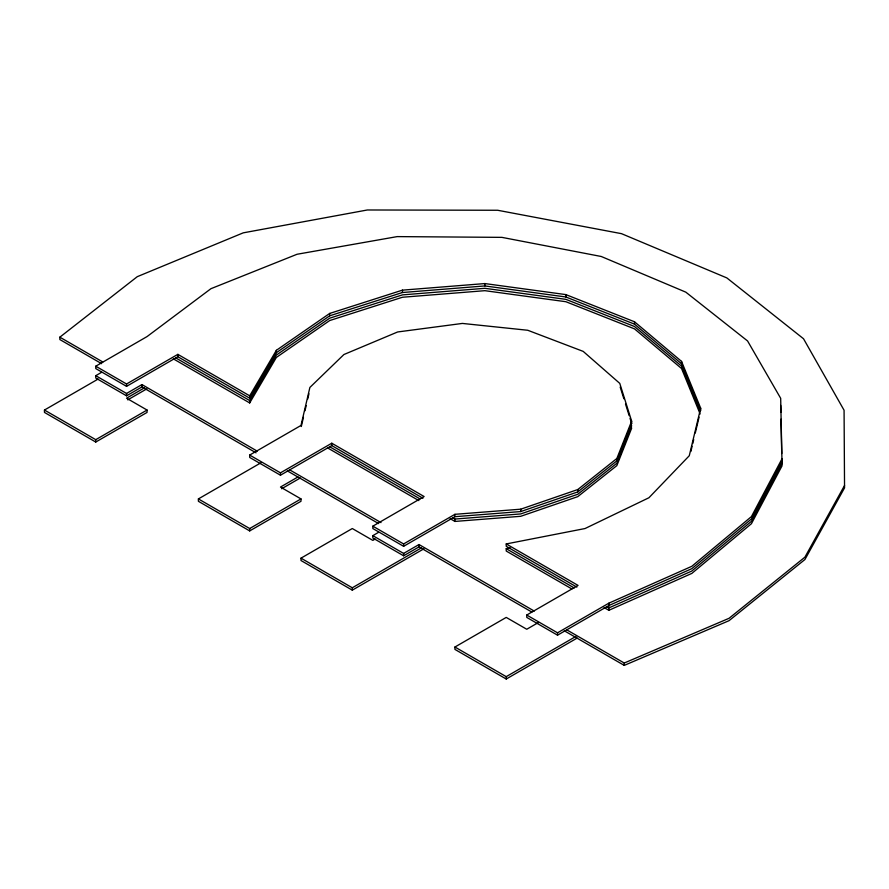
<?xml version="1.0" encoding="UTF-8"?>
<svg xmlns="http://www.w3.org/2000/svg" width="889" height="889" viewBox="0 0 889 889"><rect width="100%" height="100%" fill="white"/><g stroke="black" fill="none" stroke-linecap="round" stroke-linejoin="round"><path stroke-width="1.33" d="M301.304 426.509L303.449 417.33M304.971 410.785L306.205 405.54M307.738 398.983L308.961 393.749M606.465 606.554L608.843 607.932L691.82 571.038L751.427 521.332L782.02 463.513L780.686 398.328L747.571 340.965L685.808 292.148L601.253 256.488L501.907 237.363L397.194 236.607L297.048 254.265L210.949 288.681L147.063 336.575L95.756 366.201L95.756 368.568L126.549 386.348L177.856 356.722L249.687 398.194L249.687 395.827L276.368 350.322L329.686 313.439L402.45 290.147L484.883 283.569L565.871 294.603L634.502 321.774L681.541 361.401L700.665 408.151L689.275 455.735L648.926 497.751L585.051 528.533L506.23 543.946L506.23 546.313L576.861 587.096M690.864 451.501L692.131 446.211M692.753 443.567L693.709 439.599M695.287 432.999L699.087 417.13M249.687 455.068L280.468 472.848L331.775 443.222L424.131 496.54L372.824 526.166L372.824 528.533L403.617 546.313L454.924 516.687L520.743 511.564L577.783 491.906L616.844 460.891L616.844 458.513L631.635 421.13L619.777 383.392L583.195 351.388L527.755 330.264L462.402 323.429L397.65 331.964L343.921 354.522L309.883 387.448L300.993 425.453L249.687 455.068L249.687 457.446L280.468 475.215L331.775 445.589L422.931 498.218M616.844 460.891L631.635 423.497L631.635 421.13M782.02 458.78L751.427 516.598L691.82 566.304L608.843 603.187L557.536 632.812L526.755 615.032L526.755 617.411L557.536 635.179L608.843 605.553L691.82 568.671L751.427 518.965L782.02 461.147M844.55 485.483L804.923 557.159L729.036 618.311L624.245 663.027L566.626 629.768M249.687 398.194L276.368 352.689L329.686 315.806L402.45 292.514L484.883 285.936L565.871 296.982L634.502 324.141L681.541 363.768L700.665 410.518L700.665 408.151M173.322 358.845L249.687 402.939L249.687 400.561L276.368 355.067L329.686 318.184L402.45 294.881L484.883 288.314L565.871 299.349L634.502 326.507L681.541 366.135L700.143 411.629M249.687 402.939L276.368 357.434L329.686 320.551L402.45 297.248L484.883 290.681L565.871 301.715L634.502 328.874L681.541 368.502L700.143 413.996M372.824 526.166L403.617 543.946L454.924 514.32L520.743 509.186L577.783 489.539L616.844 458.513M101.602 363.657L59.841 339.542L59.841 337.175L137.284 276.668L243.219 232.851L367.346 209.982L497.651 210.26L621.5 233.663L726.858 277.924L803.523 338.753L844.072 410.251L844.55 487.861L804.923 559.525L729.036 620.678L624.245 665.394L564.226 630.746M256.065 452.834L141.94 386.937L126.549 395.827L95.756 378.058L95.756 375.68L101.679 372.269M144.44 387.86L126.549 398.194L147.063 410.04L147.063 412.418L95.756 442.033L44.45 412.418L44.45 410.04L98.146 379.047M95.756 366.201L126.549 383.981L177.856 354.355L249.687 395.827M95.756 375.68L126.549 393.46L141.94 384.57L257.265 451.156M127.738 399.872L146.829 388.86M44.45 410.04L95.756 439.666L147.063 410.04M297.959 476.971L280.468 487.061L300.993 498.918L300.993 501.285L249.687 530.911L198.38 501.285L198.38 498.918L260.91 462.813M281.635 488.761L300.293 477.993M198.38 498.918L249.687 528.533L300.993 498.918M423.897 548.813L352.3 590.152L300.993 560.526L300.993 558.159L352.3 528.533L372.824 540.39L375.214 539.012M531.822 612.043L419.008 546.902L403.617 555.792L372.824 538.012L372.824 535.645L378.747 532.233M372.824 535.645L403.617 553.425L419.008 544.535L534.222 611.054M300.993 558.159L352.3 587.785L421.508 547.824M577.183 638.058L506.23 679.018L454.924 649.403L454.924 647.025L506.23 617.411L526.755 629.256L538.412 622.522M526.755 615.032L578.061 585.418L506.23 543.946M454.924 647.025L506.23 676.651L575.983 636.38M604.076 607.543L608.843 610.299L691.82 573.416L751.427 523.71L782.02 465.88L781.864 459.013M571.86 588.94L506.23 551.047L506.23 548.68L510.308 547.88M452.512 517.665L454.924 519.054L520.743 513.931L577.783 494.273L616.844 463.258L631.635 425.875L630.812 423.264M450.112 518.654L454.924 521.432L520.743 516.298L577.783 496.64L616.844 465.625L631.635 428.242L630.812 425.642M175.7 357.856L249.687 400.561M329.852 446.856L420.041 498.918M506.23 548.68L574.238 587.951M327.452 447.834L418.841 500.596M59.841 337.175L102.802 361.979M289.703 469.881L381.014 522.599M287.303 470.87L378.603 523.577M620.189 387.071L623.867 398.783M625.5 403.984L629.179 415.696M630.001 418.297L631.635 423.497M780.686 405.428L780.842 412.307M780.986 419.175L781.742 453.523M681.541 361.401L681.541 363.768M634.502 321.774L634.502 324.141M624.245 663.027L624.245 665.394M608.843 603.187L608.843 610.299M577.783 489.539L577.783 491.906M565.871 294.603L565.871 296.982M557.536 632.812L557.536 635.179M520.743 509.186L520.743 511.564M506.23 676.651L506.23 679.018M484.883 283.569L484.883 285.936M454.924 514.32L454.924 516.687M454.924 519.054L454.924 521.432M419.008 544.535L419.008 546.902M403.617 543.946L403.617 546.313M403.617 553.425L403.617 555.792M402.45 290.147L402.45 292.514M352.3 587.785L352.3 590.152M331.775 443.222L331.775 445.589M329.686 313.439L329.686 315.806M280.468 472.848L280.468 475.215M276.368 350.322L276.368 352.689M249.687 528.533L249.687 530.911M177.856 354.355L177.856 356.722M141.94 384.57L141.94 386.937M126.549 383.981L126.549 386.348M126.549 393.46L126.549 395.827M95.756 439.666L95.756 442.033"/></g></svg>
